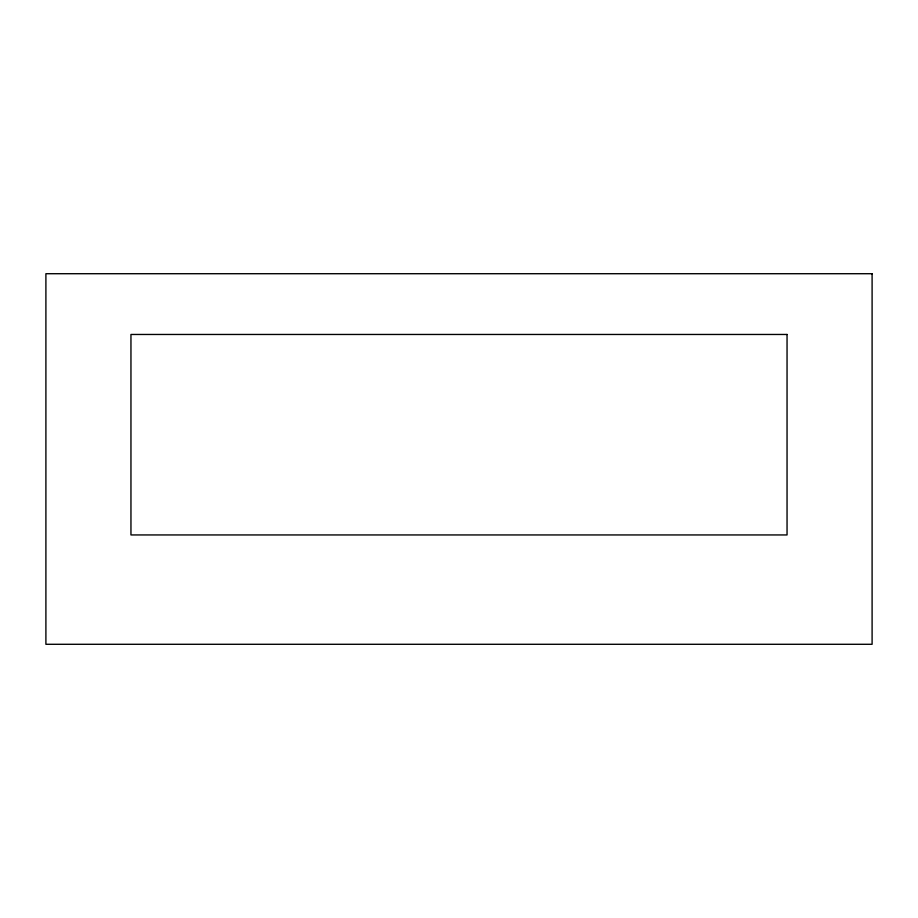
<?xml version="1.0" encoding="UTF-8"?>
<svg xmlns="http://www.w3.org/2000/svg" width="918" height="918" viewBox="0 0 918 918"><rect width="100%" height="100%" fill="white"/><g stroke="black" fill="none" stroke-linecap="round" stroke-linejoin="round"><path stroke-width="1.38" d="M872.1 273.713L45.9 273.713L45.9 644.287L872.1 644.287L872.1 273.713M787.047 334.462L130.953 334.462L130.953 534.942L787.047 534.942L787.047 334.462"/></g></svg>
